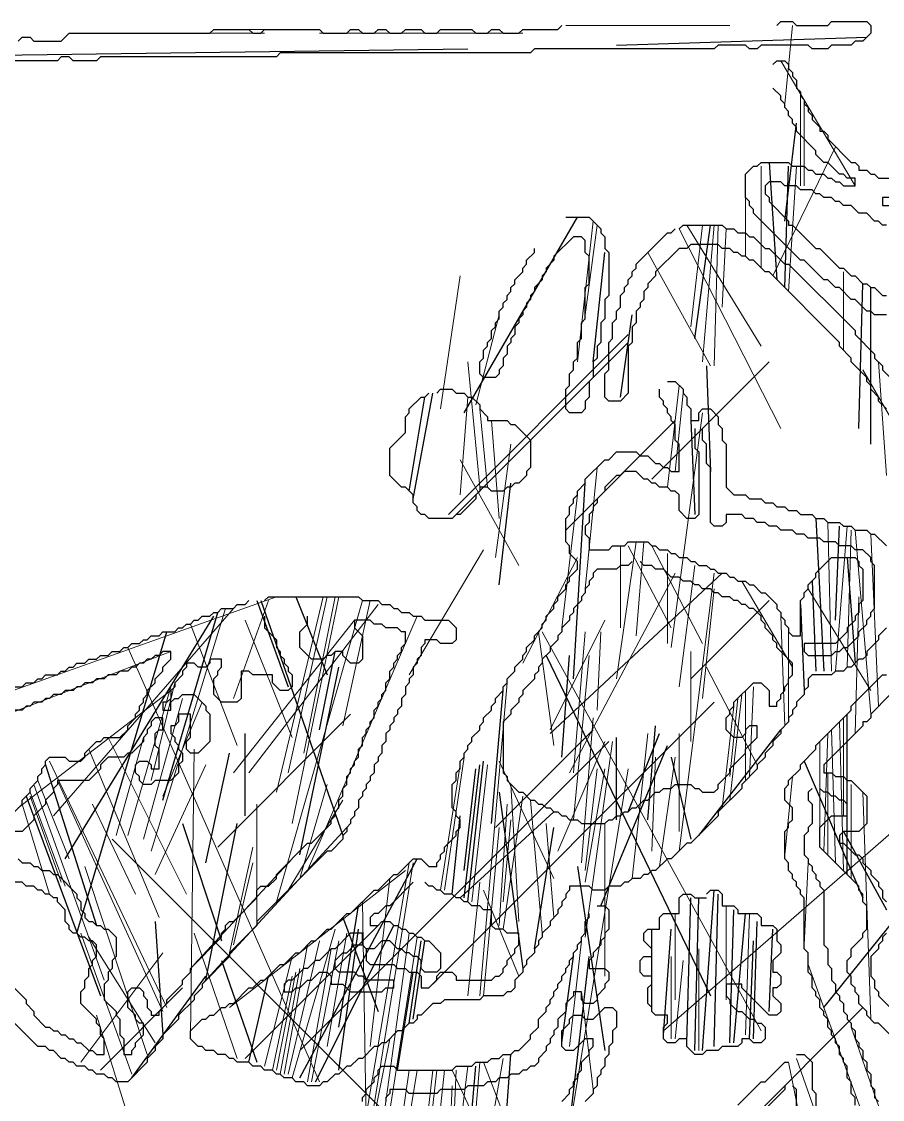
# Model space of a CAD drawing. Header units: metres. Extents: x 0 to 314, y 0 to 400.
# Drawn here: x 136 to 191, y 66.6 to 135.5 of the extents above; entities that cross this region are included whole.
import ezdxf

# ---------------------------------------------------------------- set-up
doc = ezdxf.new("R2010")
doc.units = ezdxf.units.M
for name, color, linetype in [('CUT', 7, 'Continuous'), ('FOLD', 1, 'Continuous'), ('OUTLINE', 3, 'Continuous')]:
    doc.layers.add(name, color=color, linetype=linetype)

msp = doc.modelspace()

# ---------------------------------------------------------------- linework, layer by layer
at = {"layer": 'CUT', "lineweight": 25}
for p, q in [((174, 134), (190, 134.5)), ((127.5, 133.25), (164.5, 133.75)), ((184.75, 122.75), (185.5, 129)), ((183.75, 126.5), (184.25, 119)), ((184.75, 118.5), (185, 126.25)), ((164.25, 110.5), (171.5, 123)), ((179, 115.25), (180, 122.5)), ((172.5, 113.75), (173.25, 120.75)), ((189.5, 109.5), (189.75, 118.75)), ((190.25, 108.5), (190.25, 118.5)), ((174.25, 111.5), (175, 116.75)), ((176.25, 106.25), (183.75, 113.75)), ((179.75, 113.5), (180, 106.75)), ((161, 105), (162.25, 111.75)), ((160.75, 105.5), (161.75, 111.5)), ((178.75, 110), (179, 104)), ((166.5, 99.5), (167.25, 106)), ((171.25, 93.5), (172, 106)), ((186.75, 103.75), (187.25, 94)), ((188, 97.25), (188.25, 103.25)), ((188.75, 101.25), (189.25, 94.5)), ((186.5, 99.75), (186.75, 94)), ((151, 98.5), (153, 93)), ((151.25, 98.5), (156.5, 83.5)), ((153.5, 98.75), (155.5, 93.75)), ((185.75, 98.25), (186, 92.75)), ((138.75, 82), (148.25, 97.5)), ((145, 85.75), (148.5, 97.75)), ((139.5, 77.25), (145.25, 96.5)), ((155, 90.25), (156, 95.25)), ((169.5, 95), (180, 73.25)), ((170.5, 88.5), (171, 95)), ((153.75, 82.25), (156.25, 94.25)), ((166, 84.25), (166.75, 92.75)), ((188.75, 81), (188.75, 91.25)), ((176, 84.5), (176.5, 90.5)), ((179.25, 83.5), (184.5, 90.25)), ((150.25, 84.75), (150.25, 90)), ((174, 84.5), (174, 89.75)), ((174.75, 85), (176.75, 90)), ((173, 79), (177.25, 89.25)), ((147.75, 81.75), (149.25, 88.75)), ((164.5, 79.25), (165.5, 88.25)), ((177.5, 88.5), (178.75, 83.25)), ((186, 88.25), (189.75, 79.5)), ((137.5, 88), (140.75, 77.75)), ((164.25, 79.5), (165.25, 88)), ((164.25, 81.25), (165, 87.75)), ((166.5, 86.25), (168, 75)), ((136.25, 86), (141, 73.25)), ((163.5, 79.75), (164, 84.75)), ((146.25, 84.25), (148.75, 76.75)), ((147.75, 74.25), (149.75, 84.25)), ((168.75, 76.25), (170, 84)), ((188.5, 83.75), (191.25, 78.75)), ((153.75, 68), (161.25, 82)), ((171.5, 81.5), (173.25, 69.75)), ((187.25, 72.5), (194.5, 81.5)), ((179.5, 69.75), (180.25, 80)), ((178.5, 70.25), (178.75, 79.5)), ((179, 69.75), (179.25, 79.5)), ((180.25, 70), (180.5, 79.75)), ((156.25, 71.25), (157.5, 79)), ((181.25, 70.25), (181.5, 78.75)), ((144.5, 78), (145, 70.75)), ((156.5, 78.25), (158.75, 72.25)), ((181.5, 70.25), (182.25, 78.5)), ((182.75, 70.5), (183, 78)), ((150.25, 69.25), (158.75, 77.75)), ((154.75, 67.75), (159.75, 77.75)), ((156.25, 68.5), (157.5, 77.5)), ((176.25, 72.5), (176.25, 77.5)), ((177, 70.75), (177.5, 77.5)), ((183.75, 72.25), (184, 77.5)), ((160.75, 71.5), (161.5, 76.75)), ((161, 71.75), (161.75, 76.75)), ((182.5, 70.5), (182.75, 76.75)), ((148.75, 75.5), (151, 69)), ((170.5, 70.25), (171.25, 75.75)), ((171, 65), (172.25, 75.75)), ((143, 68), (147.75, 74.5)), ((150.5, 69), (151.75, 74.5)), ((160, 68.5), (161, 74.75)), ((182.25, 65), (189.75, 72.5)), ((166.5, 59.5), (167.25, 69.5)), ((164, 57.5), (165, 68.75))]:
    msp.add_line(p, q, dxfattribs=at)
at = {"layer": 'FOLD', "lineweight": 18}
for p, q in [((148.5, 135), (154.75, 135)), ((170.75, 135.25), (181.25, 135.25)), ((184.75, 130.25), (185.25, 135.25)), ((139.25, 134.75), (151.5, 134.75)), ((155, 134.75), (168, 134.75)), ((184.5, 133), (189.25, 125)), ((185.75, 125), (185.75, 130.75)), ((186, 125), (186, 130.25)), ((184, 119.25), (188, 127.5)), ((183.25, 126.25), (183.25, 119.75)), ((185, 118.25), (185.5, 126.25)), ((182.25, 120.5), (182.25, 125.5)), ((171.5, 113.75), (172.5, 122.75)), ((172, 116.75), (172.75, 122.5)), ((178, 122.25), (184.5, 109.5)), ((178.5, 122.5), (183.25, 114.75)), ((178.75, 116), (179.5, 122.5)), ((179.5, 113.75), (180.25, 122.5)), ((180.25, 113.5), (180.5, 122.5)), ((180.75, 117.25), (181, 122.25)), ((176, 120.75), (180, 113.5)), ((162.75, 110.75), (164, 119.25)), ((188.5, 114.5), (188.5, 119.5)), ((165, 111), (166.5, 116.75)), ((163.25, 104), (174.75, 115.5)), ((163.75, 104), (174.75, 115)), ((164.5, 113.75), (165.25, 105.75)), ((190.75, 113.75), (191.25, 106.5)), ((189.75, 113.25), (193.5, 106.75)), ((177.25, 105.75), (178, 112.25)), ((177.75, 106.75), (178.25, 111.75)), ((164, 105.25), (164.5, 111.5)), ((165.25, 110.75), (165.75, 105.75)), ((177.5, 95.5), (179.5, 110.5)), ((166, 110), (166.5, 103.75)), ((170.75, 103), (177.75, 110)), ((166.25, 101.25), (167.25, 108.5)), ((164, 107.5), (167.75, 100.75)), ((172, 99.25), (172.75, 107)), ((170.5, 96.75), (171.5, 105.25)), ((187.5, 103.5), (187.75, 94)), ((188, 94), (188.75, 103.25)), ((188.75, 94.25), (189, 103)), ((189.25, 103), (190.25, 91.25)), ((190.25, 102.75), (190.75, 91.75)), ((174, 93.5), (175.25, 102.25)), ((174.25, 96.75), (174.25, 102)), ((174.75, 102), (177.5, 96.75)), ((175.25, 96.25), (175.75, 102.25)), ((176.25, 102), (179.5, 95.75)), ((160.75, 93.75), (165.5, 101.75)), ((168, 94.5), (171.5, 101.25)), ((177.25, 95.75), (177.25, 101.5)), ((178, 93), (179, 100.75)), ((169.75, 90), (180.75, 100.25)), ((171, 87.5), (177.75, 100.25)), ((178, 82.5), (180.25, 100.25)), ((179.5, 92.25), (180.25, 99.25)), ((182, 99.75), (185.25, 94.25)), ((186.25, 99.25), (190.25, 92.75)), ((134, 92.25), (152.25, 98.75)), ((149.5, 92.25), (151.75, 98.5)), ((152.25, 86.25), (155.25, 98.75)), ((152.25, 79.25), (157.75, 98.5)), ((153, 87.5), (155.5, 98.75)), ((153.25, 84.25), (156.25, 98.75)), ((154, 88.75), (156, 98.75)), ((156.5, 90.5), (158.25, 98.5)), ((178.75, 93.5), (183.75, 98.5)), ((189.25, 90), (189.5, 98.75)), ((138, 84.75), (149.5, 98)), ((144.25, 82.5), (149, 98)), ((150.5, 87.5), (158.75, 98.25)), ((149.5, 87.5), (157.25, 97.25)), ((150.25, 97.25), (153.25, 89.75)), ((154.25, 81.25), (161.25, 97.5)), ((169.75, 90.25), (173.25, 97.25)), ((184.5, 97.5), (184.75, 90.5)), ((146.75, 97), (149.75, 89.25)), ((169, 96.5), (170, 89.25)), ((169.25, 96.5), (183.25, 71)), ((171.25, 87.5), (172, 96.5)), ((172.75, 91.5), (173, 96.5)), ((185, 91), (185, 96.5)), ((132.5, 90.25), (145.5, 95.25)), ((142.75, 95.5), (155, 67.75)), ((178.75, 89.5), (178.75, 95.25)), ((171.25, 84.5), (172.25, 95)), ((179.75, 94.25), (183, 88)), ((142.75, 83.5), (145.5, 93)), ((144.25, 87), (145.75, 93.25)), ((165.25, 73.25), (167, 93.25)), ((182.5, 87.25), (182.75, 93)), ((135.75, 85.25), (145.5, 92.75)), ((181.25, 85.75), (182, 92.5)), ((182.25, 87), (182.25, 92.75)), ((143.75, 83.25), (146.25, 92.25)), ((145, 86), (147.5, 92)), ((162, 73.75), (180.25, 92)), ((180.75, 85.25), (181.5, 91.75)), ((181.25, 87.25), (181.75, 92.25)), ((148.5, 82.75), (157, 91.25)), ((171.75, 81.75), (172.5, 91)), ((188.5, 91), (188.5, 84.75)), ((166.25, 84), (172.5, 90.25)), ((187.75, 90.25), (188, 81.75)), ((188.25, 90.75), (188.5, 81.25)), ((141.5, 89.75), (146.5, 79.75)), ((142, 83.5), (143.75, 89.75)), ((175, 80.75), (176, 90)), ((178, 83.75), (178, 90)), ((187.25, 82.5), (187.5, 90)), ((140.25, 89), (144.75, 78.25)), ((146.75, 70.75), (147, 89)), ((153.75, 69.75), (173.5, 89.5)), ((170.25, 82.5), (173.25, 89.5)), ((172, 77), (173.75, 89.5)), ((177, 71), (198.25, 89.5)), ((187, 83), (187, 89.5)), ((137.75, 88.25), (145.25, 72.5)), ((163, 80), (164.25, 88.5)), ((166.5, 88.25), (170, 80.75)), ((176.25, 82.5), (176.5, 88.5)), ((176.75, 81.5), (177.75, 88.5)), ((144.5, 81), (147.75, 88)), ((162.75, 80), (164, 88)), ((164.75, 79.25), (165.75, 88)), ((171, 64.75), (174.75, 87.75)), ((172, 81.25), (172.75, 87.75)), ((172, 80.5), (173.25, 87.75)), ((187.5, 82.25), (187.5, 87.5)), ((137, 87), (139, 82)), ((138.25, 87), (145, 72.25)), ((184.75, 82.25), (185.25, 87.25)), ((136.5, 86.25), (138.75, 80.25)), ((136.75, 86.75), (141.25, 74.25)), ((153.75, 80.75), (155.5, 86.75)), ((167.25, 86.75), (167.75, 78)), ((189, 80.75), (189, 86.75)), ((189.75, 86.25), (190.25, 71.75)), ((136, 85.5), (137.75, 79.75)), ((136.5, 86), (138.5, 80.5)), ((140.5, 85.5), (143.25, 79.75)), ((151, 78), (151, 85.5)), ((153, 80), (156.5, 85.75)), ((166.5, 77.75), (167, 85.5)), ((166.75, 77.5), (168, 86)), ((168.5, 85.75), (169.25, 77.25)), ((164, 79.5), (170, 85)), ((166.75, 79.25), (167.25, 84.5)), ((169.5, 84.25), (170, 78.25)), ((173.25, 74.5), (173.25, 84.25)), ((147.5, 74), (156.75, 84)), ((165.5, 73.25), (166.5, 84)), ((141.75, 83.25), (172.75, 52.25)), ((149.25, 76), (150.75, 82.75)), ((147, 75.25), (153.25, 82)), ((140, 81.5), (144, 69.5)), ((149.5, 76.5), (150.75, 81.75)), ((156, 54), (160.75, 81.75)), ((156.5, 54), (161, 81.75)), ((186, 76.5), (186.25, 81.75)), ((149.25, 72.5), (160.5, 81.25)), ((158.25, 70), (159.5, 80.75)), ((164.5, 73.25), (165.25, 80.5)), ((165.5, 80), (167.75, 74.5)), ((157.75, 79.25), (158, 65)), ((181, 79), (181, 73)), ((177.75, 73), (177.75, 78.5)), ((182.25, 70.75), (182.5, 78.5)), ((139.75, 77.25), (143, 68.25)), ((147, 77.25), (149.75, 69.25)), ((153.25, 68), (156, 77.5)), ((155.5, 70), (156.75, 77.25)), ((157.5, 54), (160.75, 77.25)), ((140.25, 77), (144.5, 70.25)), ((152.75, 68.25), (154.25, 76.5)), ((153, 68.25), (155, 76.75)), ((154.5, 67.75), (156.25, 76.75)), ((159.25, 64.25), (161.25, 77)), ((171, 70), (171.75, 76.75)), ((139.75, 69), (145, 76)), ((154.25, 67.75), (155.75, 76.25)), ((179.25, 76.25), (179.25, 69.75)), ((151.5, 68.75), (153.25, 75.75)), ((177.5, 75.75), (177.5, 70.5)), ((177.75, 70.5), (178.25, 75.5)), ((186.25, 75.25), (190.25, 64.25)), ((152, 68.5), (153.25, 74.5)), ((152.25, 68.5), (153.5, 74.75)), ((152.5, 68.25), (153.75, 75)), ((141, 68.5), (146.25, 73.75)), ((171.75, 73.5), (172.5, 67.25)), ((140.75, 72), (143.5, 63.25)), ((189, 71.25), (192.75, 60.5)), ((158.5, 65.5), (159.5, 70.5)), ((164.75, 58), (166.75, 69.25)), ((164.75, 62.75), (165.25, 69)), ((165.5, 69), (168, 62.5)), ((185, 69), (187, 59)), ((185.5, 69.25), (189.75, 57.25)), ((159, 54.5), (161.25, 68.5)), ((159.75, 61.75), (160.75, 68.5)), ((160.75, 55.5), (162.25, 68.5)), ((161.75, 61.75), (162.5, 68.5)), ((162.25, 61.5), (163, 68.5)), ((163, 56.75), (164.5, 68.75)), ((163.25, 57), (163.75, 68.5)), ((163.5, 68.5), (171.5, 51.25)), ((163, 58), (163.5, 67.5))]:
    msp.add_line(p, q, dxfattribs=at)
at = {"layer": 'OUTLINE'}
for points in [[(184.25, 135.25), (184.5, 135.5), (185.25, 135.5), (185.5, 135.25), (187.5, 135.25), (187.75, 135.5), (190, 135.5), (190.25, 135.25), (190.25, 134.75), (189.75, 134.25), (189.25, 134.25), (189, 134), (187.75, 134), (187.5, 133.75), (186.5, 133.75), (186.25, 134), (183.25, 134), (183, 133.75), (182.5, 133.75), (182.25, 134), (180.5, 134), (180.25, 133.75), (168.75, 133.75), (168.5, 133.5), (152.5, 133.5), (152.25, 133.25), (141, 133.25), (140.75, 133), (139.25, 133), (139, 133.25), (138.5, 133.25), (138.25, 133), (130.5, 133)], [(135.75, 134.25), (136, 134.5), (136.5, 134.5), (136.75, 134.25), (138.5, 134.25), (139, 134.75), (148, 134.75), (148.25, 135), (150.5, 135), (150.75, 134.75), (151.25, 134.75), (151.5, 135), (155, 135), (155.25, 134.75), (156.75, 134.75), (157, 135), (157.5, 135), (157.75, 134.75), (158.5, 134.75), (158.75, 135), (159.25, 135), (159.5, 134.75), (160.25, 134.75), (160.5, 135), (161.5, 135), (161.75, 134.75), (162.5, 134.75), (162.75, 135), (164.75, 135), (165, 134.75), (165.75, 134.75), (166, 135), (166.5, 135), (166.75, 134.75), (167.75, 134.75), (168, 135), (170.25, 135), (170.5, 135.25)], [(184, 132.75), (184.25, 133), (184.75, 133), (185, 132.75), (185, 132.5), (185.25, 132.25), (185.25, 132), (185.5, 131.75), (185.5, 131.25), (185.75, 131), (185.75, 130.75), (186, 130.5), (186, 130.25), (186.25, 130), (186.25, 129.75), (186.5, 129.5), (186.5, 129.25), (187, 128.75), (187, 128.5), (187.25, 128.5), (187.5, 128.25), (187.5, 128), (189, 126.5), (189.25, 126.5), (189.5, 126.25), (189.5, 126), (190, 126), (190.25, 125.75), (190.5, 125.75), (190.75, 125.5), (191.5, 125.5)], [(191.25, 116.75), (190.5, 116.75), (190.25, 117), (190, 117), (189.25, 117.75), (189, 117.75), (188.25, 118.5), (188, 118.5), (187.5, 119), (187.25, 119), (186, 120.25), (185.75, 120.25), (182.75, 123.25), (182.75, 123.5), (182.5, 123.75), (182.5, 124), (182.25, 124.25), (182.25, 125.75), (182.75, 126.25), (183, 126.25), (183.25, 126.5), (185, 126.5), (185.25, 126.25), (186, 126.25), (186.25, 126), (186.5, 126), (186.75, 125.75), (187.25, 125.75), (187.5, 125.5), (187.75, 125.5), (188, 125.25), (188.25, 125.25), (188.5, 125), (189.25, 125), (189.25, 125.5), (188.75, 125.5), (188.5, 125.75), (188.25, 125.75), (187.5, 126.5), (187.25, 126.5), (186.75, 127), (186.75, 127.25), (185.5, 128.5), (185.5, 128.75), (185.25, 129), (185.25, 129.25), (185, 129.5), (185, 129.75), (184.75, 130), (184.75, 130.25), (184.5, 130.5), (184.5, 130.75), (184, 131.25)], [(191.25, 122.5), (191, 122.5), (190.75, 122.75), (190.5, 122.75), (190, 123.25), (189.5, 123.25), (189, 123.75), (188.5, 123.75), (188.25, 124), (188, 124), (187.75, 124.25), (187.25, 124.25), (187, 124.5), (186.75, 124.5), (186.5, 124.75), (185.75, 124.75), (185.5, 125), (184.75, 125), (184.5, 125.25), (183.75, 125.25), (183.5, 125), (183.5, 124.5), (183.75, 124.25), (183.75, 124), (185, 122.75), (185, 122.5), (185.25, 122.5), (186.75, 121), (187, 121), (188.25, 119.75), (188.5, 119.75), (189, 119.25), (189.25, 119.25), (189.75, 118.75), (190, 118.75), (190.25, 118.5), (190.5, 118.5), (191, 118), (191.25, 118)], [(192.25, 124.25), (191, 124.25), (191, 123.75), (191.5, 123.75)], [(170.75, 123), (172.25, 123), (173, 122.25), (173, 122), (173.25, 121.75), (173.25, 121), (173.5, 120.75), (173.5, 118), (173.25, 117.75), (173.25, 116.5), (173, 116.25), (173, 115), (172.75, 114.75), (172.75, 114), (172.5, 113.75), (172.5, 112.75), (172.25, 112.5), (172.25, 111.5), (172, 111.25), (172, 110.75), (171.75, 110.5), (171, 110.5), (170.75, 110.75), (170.75, 112), (171, 112.25), (171, 113), (171.25, 113.25), (171.25, 113.75), (171.5, 114), (171.5, 115), (171.75, 115.25), (171.75, 116.25), (172, 116.5), (172, 118.5), (172.25, 118.75), (172.25, 120.5), (172, 120.75), (172, 121.5), (171.75, 121.75), (171.25, 121.75), (170, 120.5), (170, 120.25), (169.5, 119.75), (169.5, 119.5), (169.25, 119.25), (169.25, 119), (168.75, 118.5), (168.75, 118.25), (168.5, 118), (168.5, 117.75), (168.25, 117.5), (168.25, 117.25), (168, 117), (168, 116.75), (167.75, 116.5), (167.75, 116.25), (167.5, 116), (167.5, 115.5), (167.25, 115.25), (167.25, 115), (167, 114.75), (167, 114.25), (166.75, 114), (166.75, 113.5), (166.5, 113.25), (166.5, 113), (166.25, 112.75), (165.5, 112.75), (165.25, 113), (165.25, 113.75), (165.5, 114), (165.5, 114.5), (165.75, 114.75), (165.75, 115), (166, 115.25), (166, 115.75), (166.25, 116), (166.25, 116.25), (166.5, 116.5), (166.5, 117), (166.75, 117.25), (166.75, 117.5), (167, 117.75), (167, 118), (167.25, 118.25), (167.25, 118.5), (167.5, 118.75), (167.5, 119), (168, 119.5), (168, 119.75), (168.25, 120), (168.25, 120.25), (168.75, 120.75), (168.75, 121)], [(191.25, 110.75), (190.75, 111.25), (190.75, 111.5), (190.25, 112), (190.25, 112.25), (190, 112.5), (190, 112.75), (189, 113.75), (189, 114), (188.25, 114.75), (188.25, 115), (183.75, 119.5), (183.5, 119.5), (182.75, 120.25), (182.5, 120.25), (182.25, 120.5), (182, 120.5), (181.75, 120.75), (181.5, 120.75), (181.25, 121), (180.75, 121), (180.5, 121.25), (178.75, 121.25), (178.5, 121), (178, 121), (176.5, 119.5), (176.5, 119.25), (176, 118.75), (176, 118.5), (175.75, 118.25), (175.75, 117.75), (175.5, 117.5), (175.5, 117.25), (175.25, 117), (175.25, 116.25), (175, 116), (175, 115), (174.75, 114.75), (174.75, 111.75), (174.25, 111.25), (173.5, 111.25), (173.25, 111.5), (173.25, 113), (173.5, 113.25), (173.5, 115), (173.75, 115.25), (173.75, 116.25), (174, 116.5), (174, 117), (174.25, 117.25), (174.25, 118), (174.5, 118.25), (174.5, 118.5), (174.75, 118.75), (174.75, 119), (175, 119.25), (175, 119.5), (175.25, 119.75), (175.25, 120), (177.25, 122), (177.5, 122), (177.75, 122.25)], [(178, 122.25), (178.25, 122.5), (180.75, 122.5), (181, 122.25), (181.5, 122.25), (181.75, 122), (182.25, 122), (182.5, 121.75), (182.75, 121.75), (183.5, 121), (183.75, 121), (184.75, 120), (185, 120), (189.25, 115.75), (189.25, 115.5), (190.5, 114.25), (190.5, 114), (191, 113.5), (191, 113.25), (191.5, 112.75)], [(177.25, 112.5), (177.75, 112.5), (178.25, 112), (178.25, 111.75), (178.5, 111.5), (178.5, 111), (178.75, 110.75), (178.75, 110), (179.25, 110), (179.25, 110.5), (179.5, 110.75), (180, 110.75), (180.5, 110.25), (180.5, 109.75), (180.75, 109.5), (180.75, 108.75), (181, 108.5), (181, 105.75), (181.5, 105.25), (182.25, 105.25), (182.5, 105), (183.25, 105), (183.5, 104.75), (184, 104.75), (184.25, 104.5), (184.75, 104.5), (185, 104.25), (185.5, 104.25), (185.75, 104), (186.5, 104), (186.75, 103.75), (187.25, 103.75), (187.5, 103.5), (188.25, 103.5), (188.5, 103.25), (189, 103.25), (189.25, 103), (190, 103), (190.25, 102.75), (190.5, 102.75), (191.25, 102)], [(191.25, 96.75), (190.75, 96.25), (190.75, 96), (190, 95.25), (190, 95), (189.75, 94.75), (189.5, 94.75), (189, 94.25), (188.75, 94.25), (188.5, 94), (188, 94), (187.75, 93.75), (186.5, 93.75), (186.25, 93.5), (186.25, 93), (186, 92.75), (186, 92.5), (185.5, 92), (185.5, 91.75), (185.25, 91.5), (185.25, 91.25), (185, 91), (185, 90.75), (184.5, 90.25), (184.5, 90), (184, 89.5), (184, 89.25), (183.5, 88.75), (183.5, 88.5), (183, 88), (183, 87.75), (182, 86.75), (182, 86.5), (180.5, 85), (180.5, 84.75), (178.75, 83), (178.5, 83), (177.5, 82), (177.25, 82), (176.5, 81.25), (176.25, 81.25), (176, 81), (175.75, 81), (175.5, 80.75), (175, 80.75), (174.75, 80.5), (174.5, 80.5), (174.25, 80.25), (173.5, 80.25), (173.25, 80), (172.5, 80), (172.25, 80.25), (171, 80.25), (171, 80), (170.75, 79.75), (170.75, 79.5), (170.5, 79.25), (170.5, 79), (170.25, 78.75), (170.25, 78.5), (169.75, 78), (169.75, 77.75), (169.25, 77.25), (169.25, 77), (169, 76.75), (169, 76.5), (168.75, 76.25), (168.75, 76), (168.25, 75.5), (168.25, 75.25), (168, 75), (168, 74.75), (167.5, 74.25), (167.5, 73.75), (167.25, 73.5), (167, 73.5), (166.75, 73.25), (165.5, 73.25), (165.25, 73), (163, 73), (162.75, 72.75), (162.25, 72.75), (161.5, 72), (161.25, 72), (161.25, 71.75), (161, 71.5), (160.75, 71.5), (160.25, 71), (160, 71), (159.25, 70.25), (159, 70.25), (158.75, 70), (158.5, 70), (157.75, 69.25), (157.5, 69.25), (157, 68.75), (156.75, 68.75), (156.25, 68.25), (156, 68.25), (155.5, 67.75), (155.25, 67.75), (155, 67.5), (154.25, 67.5), (154, 67.75), (153.5, 67.75), (153.25, 68), (152.75, 68), (152.5, 68.25), (152.25, 68.25), (152, 68.5), (151.5, 68.5), (151.25, 68.75), (150.75, 68.75), (150.5, 69), (149.75, 69), (149.5, 69.25), (149.25, 69.25), (149, 69.5), (148.5, 69.5), (148.25, 69.75), (147.75, 69.75), (147.5, 70), (147.25, 70), (146.75, 70.5), (146.75, 71), (147.5, 71.75), (147.75, 71.75), (148, 72), (148.25, 72), (148.75, 72.5), (149, 72.5), (149.25, 72.75), (149.5, 72.75), (150.5, 73.75), (150.75, 73.75), (151.25, 74.25), (151.5, 74.25), (152.5, 75.25), (152.75, 75.25), (153.5, 76), (153.75, 76), (154.5, 76.75), (154.75, 76.75), (155.5, 77.5), (155.75, 77.5), (156.75, 78.5), (157, 78.5), (158.5, 80), (158.75, 80), (159.75, 81), (160, 81), (161, 82), (161.5, 82), (162, 81.5), (162.5, 81.5), (162.5, 81.75), (162.75, 82), (162.75, 82.25), (163, 82.5), (163, 82.75), (163.75, 83.5), (163.75, 83.75), (164, 84), (164, 84.5), (163.75, 84.75), (163.75, 85), (163.5, 85.25), (163.5, 86.75), (163.75, 87), (163.75, 87.5), (164, 87.75), (164, 88.25), (164.25, 88.5), (164.25, 88.75), (164.5, 89), (164.5, 89.25), (164.75, 89.5), (164.75, 89.75), (165.25, 90.25), (165.25, 90.5), (165.5, 90.75), (165.5, 91), (166, 91.5), (166, 91.75), (166.25, 92), (166.25, 92.25), (166.75, 92.75), (166.75, 93), (167, 93.25), (167, 93.5), (167.5, 94), (167.5, 94.25), (168, 94.75), (168, 95), (168.25, 95.25), (168.25, 95.5), (168.75, 96), (168.75, 96.25), (169.25, 96.75), (169.25, 97), (169.5, 97.25), (169.5, 97.5), (170, 98), (170, 98.25), (170.25, 98.5), (170.25, 98.75), (170.75, 99.25), (170.75, 99.5), (171, 99.75), (171, 100), (171.5, 100.5), (171.5, 101), (171, 101.5), (171, 102), (170.75, 102.25), (170.75, 103.75), (171, 104), (171, 104.5), (171.25, 104.75), (171.25, 105), (171.5, 105.25), (171.5, 105.5), (172, 106), (172, 106.25), (173.25, 107.5), (173.5, 107.5), (174, 108), (175.25, 108), (175.5, 107.75), (176, 107.75), (176.5, 107.25), (176.75, 107.25), (177, 107), (177.25, 107), (177.5, 106.75), (178, 106.75), (178, 108.5), (177.75, 108.75), (177.75, 109.75), (177.5, 110), (177.5, 110.25), (177.25, 110.5), (177.25, 110.75), (177, 111), (177, 111.25), (176.75, 111.5), (176.75, 112)], [(162.5, 111.75), (162.75, 112), (163.5, 112), (163.75, 111.75), (164.25, 111.75), (164.5, 111.5), (164.75, 111.5), (165.25, 111), (165.25, 110.75), (165.75, 110.25), (165.75, 110), (167, 110), (167.25, 109.75), (167.5, 109.75), (168.5, 108.75), (168.5, 107), (168.25, 106.75), (168.25, 106.5), (167.75, 106), (167.5, 106), (167.25, 105.75), (167, 105.75), (166.75, 105.5), (166, 105.5), (165.75, 105.75), (165.25, 105.75), (165.25, 105.5), (165, 105.25), (165, 105), (164, 104), (163.75, 104), (163.5, 103.75), (162, 103.75), (161.75, 104), (161.5, 104), (161.25, 104.25), (161.25, 104.5), (161, 104.75), (161, 105.25), (160.5, 105.75), (160.25, 105.75), (159.5, 106.5), (159.5, 108.25), (160.5, 109.25), (160.5, 110.25), (160.75, 110.5), (160.75, 110.75), (161.5, 111.5), (161.75, 111.5), (162, 111.75)], [(179, 109.5), (179, 108.25), (179.25, 108), (179.25, 104), (179, 103.75), (178.5, 103.75), (178, 104.25), (178, 105.25), (177.75, 105.5), (177.5, 105.5), (177.25, 105.75), (176.75, 105.75), (176.5, 106), (176.25, 106), (176, 106.25), (175.75, 106.25), (175.25, 106.75), (174.5, 106.75), (174.25, 106.5), (174, 106.5), (173.25, 105.75), (173.25, 105.5), (172.75, 105), (172.75, 104.75), (172.5, 104.5), (172.5, 104.25), (172.25, 104), (172.25, 103.5), (172, 103.25), (172, 102.75), (172.25, 102.5), (172.25, 101.75), (173.5, 101.75), (173.75, 102), (174.5, 102), (174.75, 102.25), (176, 102.25), (176.25, 102), (176.5, 102), (176.75, 101.75), (177.25, 101.75), (177.5, 101.5), (177.75, 101.5), (178, 101.25), (178.5, 101.25), (178.75, 101), (179, 101), (179.25, 100.75), (179.75, 100.75), (180, 100.5), (180.25, 100.5), (180.5, 100.25), (181, 100.25), (181.25, 100), (181.5, 100), (181.75, 99.75), (182.25, 99.75), (182.5, 99.5), (182.75, 99.5), (183.25, 99), (183.5, 99), (184.25, 98.25), (184.25, 98), (184.5, 97.75), (184.5, 97.5), (184.75, 97.25), (184.75, 97), (185, 96.75), (185, 96.5), (185.25, 96.25), (185.75, 96.25), (185.75, 98.5), (186, 98.75), (186, 99), (186.25, 99.25), (186.25, 99.5), (186.75, 100), (186.75, 100.25), (187.75, 101.25), (189.25, 101.25), (189.5, 101), (189.5, 100.75), (189.75, 100.5), (189.75, 98.5), (189.5, 98.25), (189.5, 97.75), (189.25, 97.5), (189.25, 97.25), (188.75, 96.75), (188.75, 96.5), (188, 95.75), (186, 95.75), (186, 95.25), (186.25, 95), (187.75, 95), (188, 95.25), (188.25, 95.25), (188.5, 95.5), (188.75, 95.5), (189.5, 96.25), (189.5, 96.5), (190, 97), (190, 97.25), (190.25, 97.5), (190.25, 97.75), (190.5, 98), (190.5, 100.75), (190.25, 101), (190.25, 101.25), (189.75, 101.75), (189.25, 101.75), (189, 102), (188.25, 102), (188, 102.25), (187.25, 102.25), (187, 102.5), (186.25, 102.5), (186, 102.75), (185.5, 102.75), (185.25, 103), (184.5, 103), (184.25, 103.25), (183.75, 103.25), (183.5, 103.5), (183, 103.5), (182.75, 103.75), (182.25, 103.75), (182, 104), (181, 104), (181, 103.5), (180.75, 103.25), (180.25, 103.25), (180, 103.5), (180, 107), (179.75, 107.25), (179.75, 108.5), (179.5, 108.75), (179.5, 109.5)], [(175, 101), (174.75, 100.75), (174.25, 100.75), (174, 100.5), (172.75, 100.5), (172.5, 100.25), (172.5, 100), (172.25, 99.75), (172.25, 99.5), (172, 99.25), (172, 99), (171.75, 98.75), (171.75, 98.5), (171.25, 98), (171.25, 97.75), (171, 97.5), (171, 97.25), (170.5, 96.75), (170.5, 96.5), (170.25, 96.25), (170.25, 96), (169.75, 95.5), (169.75, 95.25), (169.25, 94.75), (169.25, 94.5), (169, 94.25), (169, 94), (168.75, 93.75), (168.75, 93.5), (168, 92.75), (168, 92.5), (167.75, 92.25), (167.75, 92), (167.25, 91.5), (167.25, 91.25), (166.75, 90.75), (166.75, 87.5), (167, 87.25), (167, 87), (167.75, 86.25), (168, 86.25), (168.5, 85.75), (168.75, 85.75), (169, 85.5), (169.25, 85.5), (169.5, 85.25), (169.75, 85.25), (170, 85), (170.25, 85), (170.5, 84.75), (170.75, 84.75), (171, 84.5), (171.5, 84.5), (171.75, 84.25), (173.25, 84.25), (173.5, 84.5), (173.75, 84.5), (174, 84.75), (174.25, 84.75), (174.5, 85), (174.75, 85), (175, 85.25), (175.25, 85.25), (175.75, 85.75), (176, 85.75), (176.5, 86.25), (176.75, 86.25), (177, 86.5), (177.5, 86.5), (177.75, 86.75), (178.75, 86.75), (179, 86.5), (179.25, 86.5), (179.5, 86.25), (180.25, 86.25), (180.5, 86.5), (180.5, 86.75), (181.25, 87.5), (181.25, 87.75), (182.25, 88.75), (182.25, 89), (183, 89.75), (183, 90.5), (182.5, 90.5), (182.25, 90.25), (182.25, 90), (182, 89.75), (181.5, 89.75), (181, 90.25), (181, 91), (181.25, 91.25), (181.25, 91.5), (181.5, 91.75), (181.5, 92), (182.75, 93.25), (183.25, 93.25), (183.75, 92.75), (183.75, 91.75), (184.25, 91.75), (184.25, 92), (184.5, 92.25), (184.5, 92.5), (184.75, 92.75), (184.75, 93), (185, 93.25), (185, 93.5), (185.25, 93.75), (185.25, 94.5), (184.25, 95.5), (184.25, 95.75), (184, 96), (184, 96.25), (183.5, 96.75), (183.5, 97), (183.25, 97.25), (183.25, 97.5), (182.75, 98), (182.5, 98), (182.25, 98.25), (182, 98.25), (181.75, 98.5), (181.5, 98.5), (181.25, 98.75), (180.75, 98.75), (180.5, 99), (180.25, 99), (180, 99.25), (179.5, 99.25), (179.25, 99.5), (179, 99.5), (178.75, 99.75), (178.25, 99.75), (178, 100), (177.5, 100), (177, 100.5), (176.5, 100.5), (176.25, 100.75), (175.75, 100.75), (175.5, 101)], [(151.5, 98.5), (151.75, 98.75), (157.5, 98.75), (157.75, 98.5), (158.75, 98.5), (159, 98.25), (159.5, 98.25), (159.75, 98), (160, 98), (160.25, 97.75), (160.75, 97.75), (161, 97.5), (161.5, 97.5), (161.75, 97.25), (163.25, 97.25), (163.75, 96.75), (163.75, 96), (163.5, 95.75), (162.75, 95.75), (162.5, 96), (161.75, 96), (161.75, 95.75), (161.5, 95.5), (161.5, 95), (161.25, 94.75), (161.25, 94.5), (161, 94.25), (161, 93.75), (160.75, 93.5), (160.75, 93.25), (160.5, 93), (160.5, 92.5), (160.25, 92.25), (160.25, 91.75), (160, 91.5), (160, 91.25), (159.75, 91), (159.75, 90.75), (159.5, 90.5), (159.5, 90.25), (159.25, 90), (159.25, 89.5), (159, 89.25), (159, 88.75), (158.75, 88.5), (158.75, 88.25), (158.5, 88), (158.5, 87.5), (158.25, 87.25), (158.25, 87), (158, 86.75), (158, 86.5), (157.75, 86.25), (157.75, 86), (157.5, 85.75), (157.5, 85.25), (157.25, 85), (157.25, 84.75), (157, 84.5), (157, 84.25), (156.75, 84), (156.75, 83.75), (156.5, 83.5), (156.5, 83.25), (155.75, 82.5), (155.5, 82.5), (151, 78), (151, 77.75), (149.25, 76), (149.25, 75.75), (147.5, 74), (147.5, 73.75), (147, 73.25), (147, 73), (146, 72), (146, 71.75), (145, 70.75), (145, 70.5), (144.5, 70), (144.5, 69.75), (144, 69.25), (144, 69), (142.75, 67.75), (142, 67.75), (141.75, 68), (141.5, 68), (141.25, 68.25), (140.75, 68.25), (140.5, 68.5), (140.25, 68.5), (140, 68.75), (139.5, 68.75), (139.25, 69), (139, 69), (138.75, 69.25), (138.5, 69.25), (138, 69.75), (137.75, 69.75), (137.5, 70), (137, 70), (135.5, 71.5)], [(135.5, 93), (136, 93), (136.25, 93.25), (136.75, 93.25), (137, 93.5), (137.25, 93.5), (137.5, 93.75), (138.25, 93.75), (138.5, 94), (138.75, 94), (139, 94.25), (139.25, 94.25), (139.5, 94.5), (140, 94.5), (140.25, 94.75), (140.75, 94.75), (141, 95), (141.5, 95), (141.75, 95.25), (142.25, 95.25), (142.5, 95.5), (142.75, 95.5), (143, 95.75), (143.5, 95.75), (143.75, 96), (144, 96), (144.25, 96.25), (144.75, 96.25), (145, 96.5), (145.75, 96.5), (146, 96.75), (146.25, 96.75), (146.5, 97), (146.75, 97), (147, 97.25), (147.25, 97.25), (147.5, 97.5), (148, 97.5), (148.25, 97.75), (148.5, 97.75), (148.75, 98), (149.5, 98), (149.75, 98.25), (150.25, 98.25), (150.5, 98.5)], [(151.5, 97.5), (151.5, 96.75), (152.25, 96), (152.25, 95.5), (152.5, 95.25), (152.5, 95), (152.75, 94.75), (152.75, 94.5), (153, 94.25), (153, 94), (153.25, 93.75), (153.25, 93), (153, 92.75), (152.5, 92.75), (152, 93.25), (152, 93.75), (150.75, 93.75), (150.5, 94), (150, 94), (150, 92.25), (149.75, 92), (148.75, 92), (148.25, 92.5), (148.25, 93.5), (148.5, 93.75), (148.5, 94), (148.75, 94.25), (148.75, 94.75), (148, 94.75), (148, 94.5), (147.75, 94.25), (147.25, 94.25), (147, 94.5), (146.5, 94.5), (146.5, 94.25), (146.25, 94), (146.25, 93.75), (145.75, 93.25), (145.75, 93), (145.5, 92.75), (145.5, 92.25), (145.25, 92), (145, 92), (145, 91.5), (145.5, 91.5), (145.5, 92), (145.75, 92.25), (146, 92.25), (146.25, 92.5), (147, 92.5), (147.75, 91.75), (147.75, 91.5), (148, 91.25), (148, 89.5), (147.25, 88.75), (146.75, 88.75), (146.5, 89), (146.5, 89.5), (146.75, 89.75), (146.75, 91.25), (146, 91.25), (146, 90.75), (145.75, 90.5), (145.5, 90.5), (145.5, 90), (145.75, 89.75), (145.75, 89.5), (146, 89.25), (146, 89), (146.25, 88.75), (146.25, 88.25), (146, 88), (146, 87.5), (145.5, 87), (144.5, 87), (144.25, 86.75), (143.75, 86.75), (143.5, 87), (143.5, 87.25), (143.25, 87.5), (143.25, 88), (143.5, 88.25), (144, 88.25), (144.25, 88), (144.25, 87.75), (144.75, 87.75), (144.75, 89), (144.5, 89.25), (144.5, 90), (144.75, 90.25), (145, 90.25), (145, 91), (144.5, 91), (144.25, 90.75), (144.25, 90.5), (144, 90.25), (144, 90), (143.75, 89.75), (143.75, 89.5), (143, 88.75), (142.75, 88.75), (142.5, 88.5), (141.5, 88.5), (141, 88), (141, 87.75), (140.25, 87), (138.25, 87), (138.25, 86.75), (138, 86.5), (138, 86.25), (137.5, 85.75), (137.5, 85.5), (136.75, 84.75), (136.75, 84.5), (136, 83.75), (133.5, 83.75)], [(135.75, 82), (136, 81.75), (136.5, 81.75), (136.75, 81.5), (137, 81.5), (137.25, 81.25), (137.75, 81.25), (138, 81), (138.25, 81), (139.5, 79.75), (139.5, 79.5), (139.75, 79.25), (139.75, 78.75), (140, 78.5), (140, 78.25), (140.25, 78), (140.5, 78), (140.75, 77.75), (141, 77.75), (141.25, 77.5), (141.5, 77.5), (142, 77), (142, 75.75), (141.75, 75.5), (141.75, 75), (141.5, 74.75), (141.5, 74.25), (141.25, 74), (141.25, 73), (142, 72.25), (142, 72), (142.25, 71.75), (142.25, 70.75), (142.5, 70.5), (142.5, 69.5), (143, 69.5), (143, 69.75), (143.25, 70), (143.25, 70.25), (143.75, 70.75), (143.75, 71.5), (143.5, 71.5), (143.25, 71.75), (143.25, 72), (142.75, 72.5), (142.75, 73.5), (143, 73.75), (143.5, 73.75), (143.75, 73.5), (143.75, 73.25), (144, 73), (144, 72.5), (144.25, 72.25), (144.25, 72), (144.75, 72), (144.75, 72.25), (145.25, 72.75), (145.25, 73), (146.25, 74), (146.25, 74.25), (146.75, 74.75), (146.75, 75), (148.75, 77), (148.75, 77.25), (149, 77.5), (149, 77.75), (149.25, 78), (149.5, 78), (151, 79.5), (151, 80), (151.25, 80.25), (151.75, 80.25), (152.25, 80.75), (152.25, 81), (154.25, 83), (154.5, 83), (155.75, 84.25), (155.75, 84.5), (156, 84.75), (156, 85), (156.25, 85.25), (156.25, 85.75), (156.5, 86), (156.5, 86.5), (156.75, 86.75), (156.75, 87.25), (157, 87.5), (157, 87.75), (157.25, 88), (157.25, 88.25), (157.5, 88.5), (157.5, 89), (157.75, 89.25), (157.75, 89.75), (158, 90), (158, 90.25), (158.25, 90.5), (158.25, 90.75), (158.5, 91), (158.5, 91.5), (158.75, 91.75), (158.75, 92), (159, 92.25), (159, 92.5), (159.25, 92.75), (159.25, 93.25), (159.5, 93.5), (159.5, 94), (159.75, 94.25), (159.75, 94.5), (160, 94.75), (160, 95), (160.25, 95.25), (160.25, 95.5), (160.5, 95.75), (160.5, 96.5), (160.25, 96.5), (160, 96.75), (159.25, 96.75), (159, 97), (158.5, 97), (158.25, 97.25), (157.25, 97.25), (157.25, 96.75), (157.75, 96.25), (157.75, 94.75), (157.5, 94.5), (157, 94.5), (156.5, 95), (156.5, 95.25), (156, 95.25), (155.75, 95), (155.5, 95), (155.25, 94.75), (154.5, 94.75), (153.75, 95.5), (153.75, 96.5), (154.25, 97), (154.25, 97.5)], [(135.5, 85), (136, 85.5), (136, 85.75), (136.5, 86.25), (136.5, 86.5), (137, 87), (137, 87.25), (137.25, 87.5), (137.25, 87.75), (137.5, 88), (137.5, 88.25), (137.75, 88.5), (138.75, 88.5), (139, 88.25), (139.75, 88.25), (140, 88.5), (140, 88.75), (140.75, 89.5), (141, 89.5), (141.25, 89.75), (142.25, 89.75), (142.75, 90.25), (142.75, 90.5), (143.25, 91), (143.25, 91.25), (143.5, 91.5), (143.5, 91.75), (143.75, 92), (143.75, 92.25), (144, 92.5), (144, 92.75), (144.5, 93.25), (144.5, 93.5), (145, 94), (145, 94.25), (145.5, 94.75), (145.5, 95.25), (145, 95.25), (144.75, 95), (144.5, 95), (144.25, 94.75), (144, 94.75), (143.75, 94.5), (143.5, 94.5), (143.25, 94.25), (143, 94.25), (142.75, 94), (142.25, 94), (142, 93.75), (141.5, 93.75), (141.25, 93.5), (140.75, 93.5), (140.5, 93.25), (140, 93.25), (139.75, 93), (139.5, 93), (139.25, 92.75), (138.75, 92.75), (138.5, 92.5), (138, 92.5), (137.75, 92.25), (137.5, 92.25), (137.25, 92), (136.75, 92), (136.5, 91.75), (136.25, 91.75), (136, 91.5), (135.25, 91.5)], [(189.25, 66.25), (189.25, 66.75), (189, 67), (189, 67.75), (188.75, 68), (188.75, 68.75), (188.5, 69), (188.5, 69.25), (188.25, 69.5), (188.25, 70), (188, 70.25), (188, 70.5), (187.75, 70.75), (187.75, 71), (187.5, 71.25), (187.5, 71.75), (187.25, 72), (187.25, 72.25), (187, 72.5), (187, 73), (186.75, 73.25), (186.75, 73.5), (186.5, 73.75), (186.5, 74.5), (186.25, 74.75), (186.25, 76), (186, 76.25), (186, 79.5), (185.75, 79.75), (185.75, 80), (185.5, 80.25), (185.5, 80.5), (185.25, 80.75), (185.25, 81), (185, 81.25), (185, 81.75), (184.75, 82), (184.75, 83.75), (185, 84), (185, 84.25), (185.25, 84.5), (185.25, 85.25), (184.75, 85.75), (184.75, 86.5), (185, 86.75), (185, 87), (185.75, 87.75), (185.75, 88), (186.75, 89), (186.75, 89.25), (189, 91.5), (189, 91.75), (191, 93.75), (191.25, 93.75)], [(191.5, 92.5), (190.25, 91.25), (190.25, 91), (190, 90.75), (189.75, 90.75), (189.75, 90.5), (187.25, 88), (187.25, 87.5), (187.75, 87.5), (188, 87.25), (188.5, 87.25), (188.75, 87), (189, 87), (190, 86), (190, 84.25), (189.5, 83.75), (188.5, 83.75), (188.25, 83.5), (188.25, 83), (188.5, 83), (189.25, 82.25), (189.5, 82.25), (189.75, 82), (189.75, 81.75), (190.25, 81.25), (190.25, 81), (190.75, 80.5), (190.75, 80.25), (191, 80), (191, 79.5), (191.25, 79.25)], [(186.5, 86.5), (186.25, 86.25), (186.25, 85.75), (186.5, 85.5), (186.5, 84.25), (186.25, 84), (186.25, 83.75), (186, 83.5), (186, 82.25), (186.25, 82), (186.25, 81.75), (186.5, 81.5), (186.5, 81.25), (186.75, 81), (186.75, 80.75), (187, 80.5), (187, 80.25), (187.25, 80), (187.25, 76.5), (187.5, 76.25), (187.5, 75.25), (187.75, 75), (187.75, 74.25), (188, 74), (188, 73.5), (188.25, 73.25), (188.25, 73), (188.5, 72.75), (188.5, 72.25), (188.75, 72), (188.75, 71.75), (189, 71.5), (189, 71.25), (189.25, 71), (189.25, 70.5), (189.5, 70.25), (189.5, 70), (189.75, 69.75), (189.75, 69.25), (190, 69), (190, 68.5), (190.25, 68.25), (190.25, 67.5), (190.5, 67.25), (190.5, 66.75), (190.75, 66.5)], [(191.75, 70.5), (190.75, 71.5), (190.5, 71.5), (190, 72), (190, 72.25), (189.5, 72.75), (189.5, 73.25), (189.25, 73.5), (189.25, 73.75), (189, 74), (189, 74.5), (188.75, 74.75), (188.75, 75.5), (189, 75.75), (189, 76.25), (189.75, 77), (189.75, 77.25), (190, 77.5), (190, 79), (189.75, 79.25), (189.75, 79.75), (189.5, 80), (189.5, 80.25), (187, 82.75), (187, 84), (187.75, 84.75), (188.75, 84.75), (188.75, 85.5), (188.5, 85.75), (188.25, 85.75), (188, 86), (187.75, 86), (187.5, 86.25), (187.25, 86.25), (187, 86.5)], [(135.25, 74), (136.25, 73), (136.25, 72.75), (136.75, 72.25), (136.75, 72), (137.5, 71.25), (137.75, 71.25), (138, 71), (138.25, 71), (138.5, 70.75), (138.75, 70.75), (139, 70.5), (139.25, 70.5), (139.5, 70.25), (139.75, 70.25), (140.25, 69.75), (140.5, 69.75), (140.75, 69.5), (141.25, 69.5), (141.25, 70.5), (141, 70.75), (141, 71.25), (140.75, 71.5), (140.75, 71.75), (139.75, 72.75), (139.75, 73.5), (140, 73.75), (140, 74.25), (140.25, 74.5), (140.25, 75), (140.5, 75.25), (140.5, 75.5), (140.75, 75.75), (140.75, 76.5), (140.5, 76.75), (140.25, 76.75), (140, 77), (139.75, 77), (139.5, 77.25), (139.25, 77.25), (139, 77.5), (139, 77.75), (138.75, 78), (138.75, 78.75), (138.25, 79.25), (138.25, 79.5), (138, 79.5), (137.75, 79.75), (137.5, 79.75), (137.25, 80), (137, 80), (136.75, 80.25), (136.25, 80.25), (136, 80.5), (135.5, 80.5)], [(161, 80.5), (159.5, 79), (159.25, 79), (158.75, 78.5), (158.5, 78.5), (158.25, 78.25), (158.25, 77.75), (158.75, 77.75), (159, 78), (159.5, 78), (159.75, 77.75), (160, 77.75), (160.25, 77.5), (160.5, 77.5), (160.75, 77.25), (161, 77.25), (161.25, 77), (161.5, 77), (161.75, 76.75), (162, 76.75), (162.75, 76), (162.75, 75), (162.5, 74.75), (161.75, 74.75), (161.5, 75), (161.5, 75.5), (161.25, 75.75), (161, 75.75), (160.75, 76), (160.5, 76), (160.25, 76.25), (160, 76.25), (159.5, 76.75), (159, 76.75), (158.5, 76.25), (158, 76.25), (157.75, 76.5), (157.75, 77.25), (157, 77.25), (156, 76.25), (155.75, 76.25), (155, 75.5), (154.75, 75.5), (154.25, 75), (154, 75), (153.25, 74.25), (153, 74.25), (152.75, 74), (152.75, 73.5), (153.25, 73.5), (153.5, 73.75), (153.75, 73.75), (154.25, 74.25), (154.5, 74.25), (155, 74.75), (155.5, 74.75), (155.75, 74.5), (155.75, 74), (156.5, 74), (157, 73.5), (159, 73.5), (159.25, 73.75), (159.75, 73.75), (159.75, 74.25), (158, 74.25), (157.75, 74.5), (157.5, 74.5), (157.25, 74.75), (156.25, 74.75), (156, 75), (156, 75.5), (156.5, 76), (156.75, 76), (157.25, 76.5), (157.75, 76.5), (158, 76.25), (158, 75.5), (158.25, 75.25), (159.75, 75.25), (160, 75), (160.5, 75), (160.75, 74.75), (161.25, 74.75), (161.5, 74.5), (161.5, 73.75), (162, 73.75), (162.5, 74.25), (162.5, 74.5), (162.75, 74.75), (163.5, 74.75), (163.75, 74.5), (163.75, 74.25), (166, 74.25), (166.25, 74.5), (166.5, 74.5), (166.75, 74.75), (166.75, 75), (167, 75.25), (167, 75.5), (167.5, 76), (167.5, 76.25), (167.75, 76.5), (167.75, 77.25), (167, 77.25), (166.75, 77.5), (166.25, 77.5), (166, 77.75), (166, 78.75), (165.5, 78.75), (165.25, 79), (164.75, 79), (164.5, 79.25), (164.25, 79.25), (164, 79.5), (163.75, 79.5), (163.5, 79.75), (163, 79.75), (162.75, 80), (162.5, 80), (162.25, 80.25), (162, 80.25), (161.75, 80.5)], [(179.75, 79.75), (180, 80), (180.5, 80), (180.75, 79.75), (180.75, 79), (181.5, 79), (181.75, 78.75), (181.75, 78.5), (183, 78.5), (183.25, 78.25), (183.25, 77.75), (184, 77.75), (184.25, 77.5), (184.25, 76.75), (184.5, 76.5), (184.5, 76), (184, 75.5), (184, 74.75), (184.25, 74.75), (184.5, 74.5), (184.5, 74), (184.25, 73.75), (184, 73.75), (184, 73.25), (184.5, 72.75), (184.5, 72.25), (184.25, 72), (183.75, 72), (182, 73.75), (182, 74), (181, 74), (181, 73.25), (181.25, 73), (181.25, 72.75), (181.75, 72.25), (182, 72.25), (182.5, 71.75), (182.75, 71.75), (183, 71.5), (183.25, 71.5), (183.5, 71.25), (183.5, 70.5), (183.25, 70.25), (182.75, 70.25), (182.5, 70.5), (182, 70.5), (182, 70.25), (181.75, 70), (180.75, 70), (180.5, 69.75), (179.75, 69.75), (179.5, 69.5), (179, 69.5), (178.5, 70), (178.5, 70.5), (178, 70.5), (177.75, 70.25), (177.25, 70.25), (177, 70.5), (177, 71.25), (177.25, 71.5), (177.25, 72), (176.5, 72), (176.25, 72.25), (176.25, 72.5), (176, 72.75), (176, 73.75), (176.25, 74), (176.25, 74.5), (175.75, 74.5), (175.5, 74.75), (175.5, 75.5), (175.75, 75.75), (176.25, 75.75), (176.25, 76.25), (175.75, 76.75), (175.75, 77.25), (176, 77.5), (176.75, 77.5), (176.75, 78.25), (177, 78.5), (178, 78.5), (178, 79.5), (178.25, 79.75), (178.75, 79.75), (179, 79.5), (179.75, 79.5)], [(172.75, 79), (173.25, 79), (173.5, 78.75), (173.5, 77.5), (173.25, 77.25), (173.25, 77), (173, 76.75), (173, 76.5), (172.5, 76), (172.5, 75.75), (172.25, 75.5), (172.25, 75), (173.25, 75), (173.5, 74.75), (173.5, 74.25), (173.25, 74), (173.25, 73.75), (172.75, 73.25), (172.75, 73), (172.5, 72.75), (172, 72.75), (171.75, 73), (171.75, 73.5), (171.25, 73.5), (171.25, 73.25), (170.75, 72.75), (170.75, 72.25), (170.25, 71.75), (170.25, 71.25), (170, 71), (170, 70.75), (169.75, 70.5), (169.75, 70.25), (169.5, 70), (169.5, 69.75), (169, 69.25), (169, 69), (168.75, 68.75), (168.5, 68.75), (168.25, 68.5), (168, 68.5), (167.75, 68.25), (167.25, 68.25), (167, 68), (166.5, 68), (166.25, 67.75), (165.75, 67.75), (165.5, 67.5), (164.5, 67.5), (164.25, 67.25), (162.75, 67.25), (162.5, 67), (160.75, 67), (160.5, 67.25), (159.5, 67.25), (159.5, 67), (159.25, 66.75), (159.25, 66.5)], [(157.75, 66.5), (157.75, 66.75), (158, 67), (158, 67.25), (158.5, 67.75), (158.5, 68), (158.75, 68.25), (158.75, 68.5), (159, 68.75), (159.75, 68.75), (160, 68.5), (163.5, 68.5), (163.75, 68.75), (164.75, 68.75), (165, 69), (165.75, 69), (166, 69.25), (166.5, 69.25), (166.75, 69.5), (167.25, 69.5), (167.5, 69.75), (167.75, 69.75), (168.5, 70.5), (168.5, 70.75), (169, 71.25), (169, 71.75), (169.5, 72.25), (169.5, 72.5), (169.75, 72.75), (169.75, 73), (170, 73.25), (170, 73.5), (170.25, 73.75), (170.25, 74), (170.5, 74.25), (170.5, 74.5), (170.75, 74.75), (170.75, 75), (171, 75.25), (171, 75.5), (171.25, 75.75), (171.25, 76), (171.5, 76.25), (171.5, 76.5), (171.75, 76.75), (171.75, 77), (172, 77.25), (172, 78), (172.25, 78.25), (172.25, 78.5)], [(191.25, 77.25), (191, 77), (191, 76.75), (190.75, 76.5), (190.75, 76.25), (190.25, 75.75), (190.25, 74.5), (190.5, 74.25), (190.5, 73.75), (190.75, 73.5), (190.75, 73.25), (192.25, 71.75)], [(170.5, 66.5), (171, 67), (171, 67.25), (171.25, 67.5), (171.25, 67.75), (171.5, 68), (171.5, 68.25), (171.75, 68.5), (171.75, 69), (172.25, 69.5), (172.25, 69.75), (172.5, 70), (172.5, 70.5), (172, 70.5), (171.25, 69.75), (170.75, 69.75), (170.5, 70), (170.5, 71), (171, 71.5), (171, 71.75), (171.25, 72), (171.75, 72), (172, 71.75), (172.5, 71.75), (173.25, 72.5), (173.75, 72.5), (174, 72.25), (174, 71.25), (173.75, 71), (173.75, 70.25), (173.5, 70), (173.5, 69.5), (173.25, 69.25), (173.25, 68.75), (173, 68.5), (173, 68.25), (172.75, 68), (172.75, 67.5), (172.5, 67.25), (172.5, 67), (172, 66.5)], [(181.75, 66.25), (183.25, 67.75), (183.5, 67.75), (184.75, 69), (185, 69)], [(185.5, 69.5), (186, 69.5), (186.5, 69), (186.5, 67.25), (186.75, 67), (186.75, 66)], [(184.75, 67.5), (184.75, 67.25), (183.5, 66)], [(185.5, 65.5), (185.5, 67.25), (185.25, 67.5)]]:
    msp.add_lwpolyline(points, dxfattribs=at)

doc.saveas('drawing.dxf')
